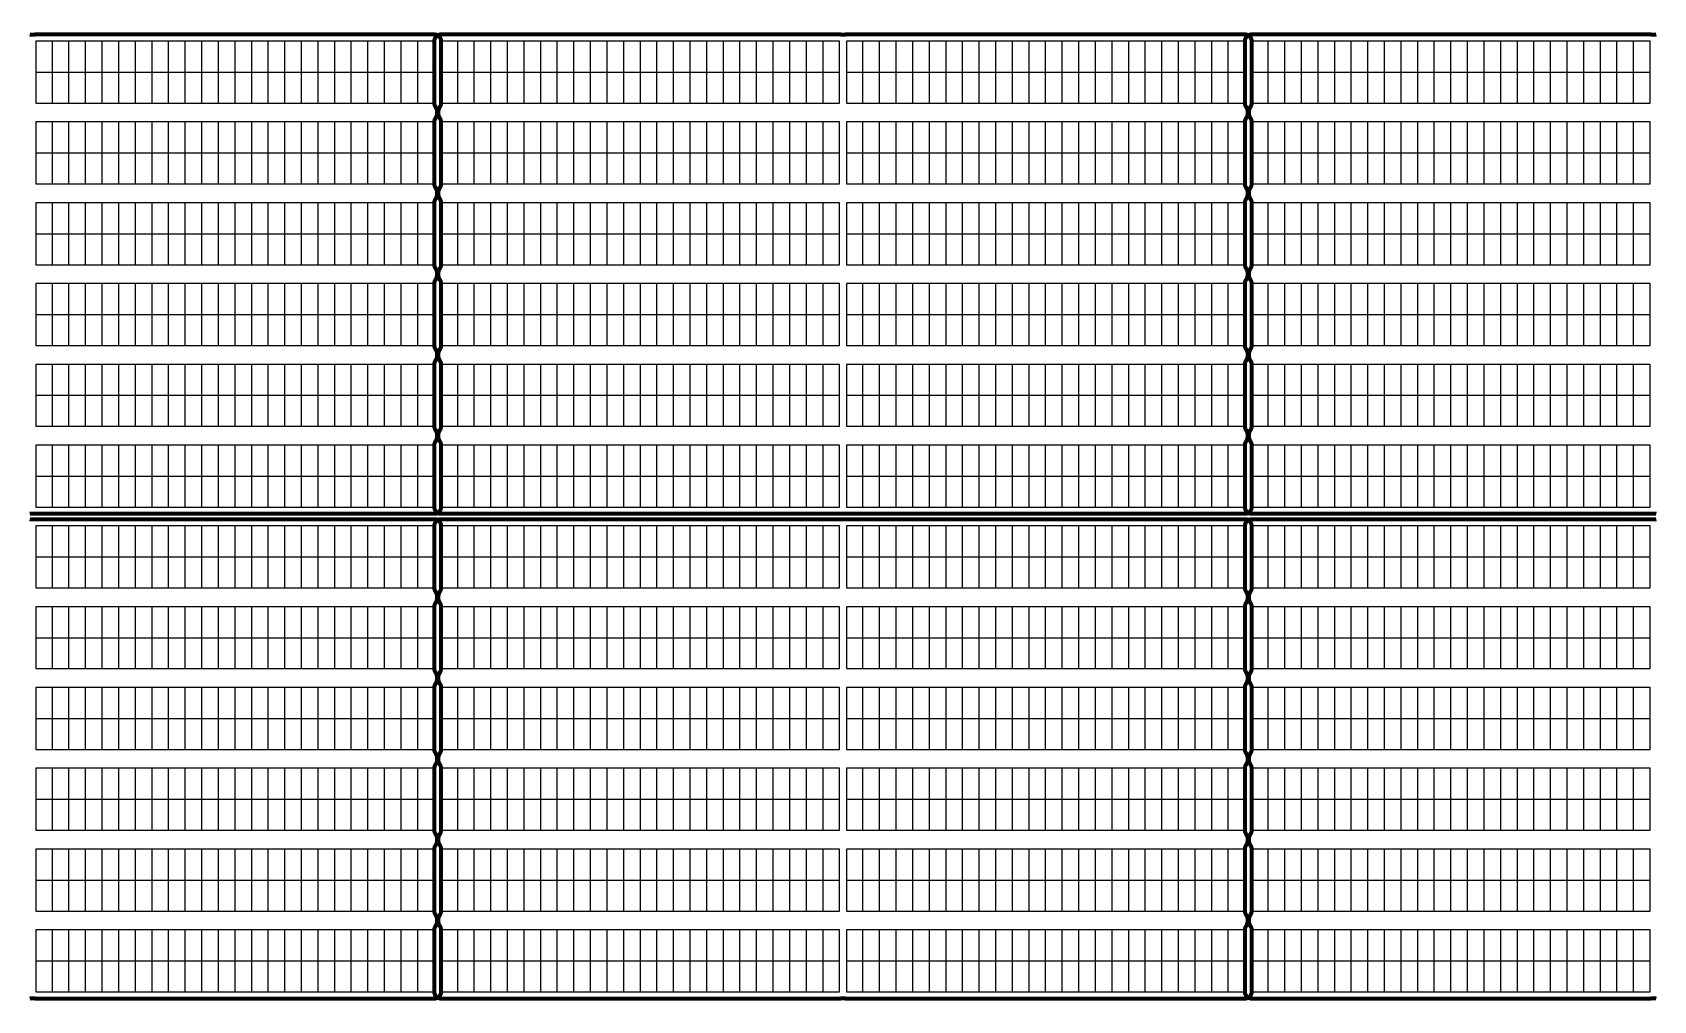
# Model space of a CAD drawing. Header units: metres. Extents: x 1000 to 1920, y 586 to 1306.
# Drawn here: x 1109.7 to 1230.1, y 1067.3 to 1139.2 of the extents above; entities that cross this region are included whole.
import ezdxf

# ---------------------------------------------------------------- set-up
doc = ezdxf.new("R2010")
doc.units = ezdxf.units.M
for name, color, linetype in [('GROUP_BOUNDARY', 1, 'Continuous'), ('MODULES', 5, 'Continuous'), ('PV_TABLES', 3, 'Continuous')]:
    doc.layers.add(name, color=color, linetype=linetype)

# ---------------------------------------------------------------- blocks, each defined once
blk = doc.blocks.new('PV_TABLE_2x24')
at = {"layer": 'MODULES'}
for p, q in [((1.23333, 0), (1.23333, 4.6)), ((2.46666, 0), (2.46666, 4.6)), ((3.69999, 0), (3.69999, 4.6)), ((4.93332, 0), (4.93332, 4.6)), ((6.16665, 0), (6.16665, 4.6)), ((7.39998, 0), (7.39998, 4.6)), ((8.63331, 0), (8.63331, 4.6)), ((9.86664, 0), (9.86664, 4.6)), ((11.09997, 0), (11.09997, 4.6)), ((12.3333, 0), (12.3333, 4.6)), ((13.56663, 0), (13.56663, 4.6)), ((14.79996, 0), (14.79996, 4.6)), ((16.03329, 0), (16.03329, 4.6)), ((17.26662, 0), (17.26662, 4.6)), ((18.49995, 0), (18.49995, 4.6)), ((19.73328, 0), (19.73328, 4.6)), ((20.96661, 0), (20.96661, 4.6)), ((22.19994, 0), (22.19994, 4.6)), ((23.43327, 0), (23.43327, 4.6)), ((24.6666, 0), (24.6666, 4.6)), ((25.89993, 0), (25.89993, 4.6)), ((27.13326, 0), (27.13326, 4.6)), ((28.36659, 0), (28.36659, 4.6)), ((0, 2.3), (29.59992, 2.3))]:
    blk.add_line(p, q, dxfattribs=at)
blk.add_lwpolyline([(0, 0), (29.59992, 0), (29.59992, 4.6), (0, 4.6)], close=True, dxfattribs=at)

msp = doc.modelspace()

# ---------------------------------------------------------------- linework, layer by layer
at = {"layer": 'GROUP_BOUNDARY', "color": 5, "lineweight": 211, "true_color": 0x006ef0, "const_width": 0.3}
for points in [[(1109.5, 1139.1), (1109.58, 1139.08), (1109.59, 1139.08), (1109.67, 1139.08), (1109.74, 1139.08), (1109.81, 1139.08), (1109.9, 1139.1), (1109.97, 1139.1), (1139.53, 1139.1), (1139.6, 1139.1), (1139.65, 1139.09), (1139.7, 1139.08), (1139.74, 1139.06), (1139.79, 1139.04), (1139.83, 1139.01), (1139.87, 1138.99), (1139.9, 1138.95), (1139.94, 1138.92), (1139.97, 1138.88), (1139.99, 1138.84), (1140.01, 1138.79), (1140.03, 1138.74), (1140.04, 1138.7), (1140.05, 1138.65), (1140.05, 1138.58), (1140.05, 1134.02), (1140.05, 1133.95), (1140.04, 1133.9), (1140.03, 1133.86), (1140.01, 1133.81), (1139.99, 1133.76), (1139.95, 1133.7), (1139.94, 1133.69), (1139.91, 1133.62), (1139.88, 1133.55), (1139.86, 1133.48), (1139.84, 1133.41), (1139.84, 1133.33), (1139.84, 1133.26), (1139.84, 1133.19), (1139.86, 1133.11), (1139.88, 1133.04), (1139.91, 1132.98), (1139.94, 1132.91), (1139.99, 1132.83), (1140.01, 1132.79), (1140.03, 1132.74), (1140.04, 1132.7), (1140.05, 1132.65), (1140.05, 1132.58), (1140.05, 1128.02), (1140.05, 1127.95), (1140.04, 1127.9), (1140.03, 1127.86), (1140.01, 1127.81), (1139.99, 1127.76), (1139.95, 1127.7), (1139.94, 1127.69), (1139.91, 1127.62), (1139.88, 1127.55), (1139.86, 1127.48), (1139.84, 1127.41), (1139.84, 1127.33), (1139.84, 1127.26), (1139.84, 1127.19), (1139.86, 1127.11), (1139.88, 1127.04), (1139.91, 1126.98), (1139.94, 1126.91), (1139.99, 1126.83), (1140.01, 1126.79), (1140.03, 1126.74), (1140.04, 1126.7), (1140.05, 1126.65), (1140.05, 1126.58), (1140.05, 1122.02), (1140.05, 1121.95), (1140.04, 1121.9), (1140.03, 1121.86), (1140.01, 1121.81), (1139.99, 1121.76), (1139.95, 1121.7), (1139.94, 1121.69), (1139.91, 1121.62), (1139.88, 1121.55), (1139.86, 1121.48), (1139.84, 1121.41), (1139.84, 1121.33), (1139.84, 1121.26), (1139.84, 1121.19), (1139.86, 1121.11), (1139.88, 1121.04), (1139.91, 1120.98), (1139.94, 1120.91), (1139.99, 1120.83), (1140.01, 1120.79), (1140.03, 1120.74), (1140.04, 1120.7), (1140.05, 1120.65), (1140.05, 1120.58), (1140.05, 1116.02), (1140.05, 1115.95), (1140.04, 1115.9), (1140.03, 1115.86), (1140.01, 1115.81), (1139.99, 1115.76), (1139.95, 1115.7), (1139.94, 1115.69), (1139.91, 1115.62), (1139.88, 1115.55), (1139.86, 1115.48), (1139.84, 1115.41), (1139.84, 1115.33), (1139.84, 1115.26), (1139.84, 1115.19), (1139.86, 1115.11), (1139.88, 1115.04), (1139.91, 1114.98), (1139.94, 1114.91), (1139.99, 1114.83), (1140.01, 1114.79), (1140.03, 1114.74), (1140.04, 1114.7), (1140.05, 1114.65), (1140.05, 1114.58), (1140.05, 1110.02), (1140.05, 1109.95), (1140.04, 1109.9), (1140.03, 1109.86), (1140.01, 1109.81), (1139.99, 1109.76), (1139.95, 1109.7), (1139.94, 1109.69), (1139.91, 1109.62), (1139.88, 1109.55), (1139.86, 1109.48), (1139.84, 1109.41), (1139.84, 1109.33), (1139.84, 1109.26), (1139.84, 1109.19), (1139.86, 1109.11), (1139.88, 1109.04), (1139.91, 1108.98), (1139.94, 1108.91), (1139.99, 1108.83), (1140.01, 1108.79), (1140.03, 1108.74), (1140.04, 1108.7), (1140.05, 1108.65), (1140.05, 1108.58), (1140.05, 1104.02), (1140.05, 1103.95), (1140.04, 1103.9), (1140.03, 1103.86), (1140.01, 1103.81), (1139.99, 1103.76), (1139.97, 1103.72), (1139.94, 1103.68), (1139.9, 1103.65), (1139.87, 1103.61), (1139.83, 1103.59), (1139.79, 1103.56), (1139.74, 1103.54), (1139.7, 1103.52), (1139.65, 1103.51), (1139.6, 1103.5), (1139.53, 1103.5), (1109.97, 1103.5), (1109.9, 1103.5), (1109.82, 1103.52), (1109.81, 1103.52), (1109.74, 1103.52), (1109.66, 1103.52), (1109.59, 1103.52), (1109.5, 1103.5)], [(1230.3, 1103.5), (1230.22, 1103.52), (1230.21, 1103.52), (1230.13, 1103.52), (1230.06, 1103.52), (1229.99, 1103.52), (1229.9, 1103.5), (1229.83, 1103.5), (1200.27, 1103.5), (1200.2, 1103.5), (1200.15, 1103.51), (1200.11, 1103.52), (1200.06, 1103.54), (1200.01, 1103.56), (1199.97, 1103.59), (1199.93, 1103.61), (1199.9, 1103.65), (1199.86, 1103.68), (1199.84, 1103.72), (1199.81, 1103.76), (1199.79, 1103.81), (1199.77, 1103.86), (1199.76, 1103.9), (1199.75, 1103.95), (1199.75, 1104.02), (1199.75, 1108.58), (1199.75, 1108.65), (1199.76, 1108.7), (1199.77, 1108.74), (1199.79, 1108.79), (1199.81, 1108.84), (1199.85, 1108.9), (1199.86, 1108.91), (1199.86, 1108.91), (1199.89, 1108.98), (1199.92, 1109.05), (1199.94, 1109.12), (1199.96, 1109.19), (1199.96, 1109.26), (1199.96, 1109.34), (1199.96, 1109.41), (1199.94, 1109.48), (1199.92, 1109.55), (1199.89, 1109.62), (1199.86, 1109.69), (1199.85, 1109.7), (1199.81, 1109.76), (1199.79, 1109.81), (1199.77, 1109.86), (1199.76, 1109.9), (1199.75, 1109.95), (1199.75, 1110.02), (1199.75, 1114.58), (1199.75, 1114.65), (1199.76, 1114.7), (1199.77, 1114.74), (1199.79, 1114.79), (1199.81, 1114.84), (1199.85, 1114.9), (1199.86, 1114.91), (1199.89, 1114.98), (1199.92, 1115.05), (1199.94, 1115.12), (1199.96, 1115.19), (1199.96, 1115.27), (1199.96, 1115.34), (1199.96, 1115.41), (1199.94, 1115.49), (1199.92, 1115.56), (1199.89, 1115.62), (1199.86, 1115.69), (1199.81, 1115.77), (1199.79, 1115.81), (1199.77, 1115.86), (1199.76, 1115.9), (1199.75, 1115.95), (1199.75, 1116.02), (1199.75, 1120.58), (1199.75, 1120.65), (1199.76, 1120.7), (1199.77, 1120.74), (1199.79, 1120.79), (1199.81, 1120.84), (1199.85, 1120.9), (1199.86, 1120.91), (1199.89, 1120.98), (1199.92, 1121.05), (1199.94, 1121.12), (1199.96, 1121.19), (1199.96, 1121.27), (1199.96, 1121.34), (1199.96, 1121.41), (1199.94, 1121.49), (1199.92, 1121.56), (1199.89, 1121.62), (1199.86, 1121.69), (1199.81, 1121.77), (1199.79, 1121.81), (1199.77, 1121.86), (1199.76, 1121.9), (1199.75, 1121.95), (1199.75, 1122.02), (1199.75, 1126.58), (1199.75, 1126.65), (1199.76, 1126.7), (1199.77, 1126.74), (1199.79, 1126.79), (1199.81, 1126.84), (1199.85, 1126.9), (1199.86, 1126.91), (1199.89, 1126.98), (1199.92, 1127.05), (1199.94, 1127.12), (1199.96, 1127.19), (1199.96, 1127.27), (1199.96, 1127.34), (1199.96, 1127.41), (1199.94, 1127.49), (1199.92, 1127.56), (1199.89, 1127.62), (1199.86, 1127.69), (1199.81, 1127.77), (1199.79, 1127.81), (1199.77, 1127.86), (1199.76, 1127.9), (1199.75, 1127.95), (1199.75, 1128.02), (1199.75, 1132.58), (1199.75, 1132.65), (1199.76, 1132.7), (1199.77, 1132.74), (1199.79, 1132.79), (1199.81, 1132.84), (1199.85, 1132.9), (1199.86, 1132.91), (1199.89, 1132.98), (1199.92, 1133.05), (1199.94, 1133.12), (1199.96, 1133.19), (1199.96, 1133.27), (1199.96, 1133.34), (1199.96, 1133.41), (1199.94, 1133.49), (1199.92, 1133.56), (1199.89, 1133.62), (1199.86, 1133.69), (1199.81, 1133.77), (1199.79, 1133.81), (1199.77, 1133.86), (1199.76, 1133.9), (1199.75, 1133.95), (1199.75, 1134.02), (1199.75, 1138.58), (1199.75, 1138.65), (1199.76, 1138.7), (1199.77, 1138.74), (1199.79, 1138.79), (1199.81, 1138.84), (1199.84, 1138.88), (1199.86, 1138.92), (1199.9, 1138.95), (1199.93, 1138.99), (1199.97, 1139.01), (1200.01, 1139.04), (1200.06, 1139.06), (1200.11, 1139.08), (1200.15, 1139.09), (1200.2, 1139.1), (1200.27, 1139.1), (1229.83, 1139.1), (1229.9, 1139.1), (1229.98, 1139.08), (1229.99, 1139.08), (1230.06, 1139.08), (1230.14, 1139.08), (1230.21, 1139.08), (1230.3, 1139.1)], [(1109.5, 1103.1), (1109.58, 1103.08), (1109.59, 1103.08), (1109.67, 1103.08), (1109.74, 1103.08), (1109.81, 1103.08), (1109.9, 1103.1), (1109.97, 1103.1), (1139.53, 1103.1), (1139.6, 1103.1), (1139.65, 1103.09), (1139.7, 1103.08), (1139.74, 1103.06), (1139.79, 1103.04), (1139.83, 1103.01), (1139.87, 1102.99), (1139.9, 1102.95), (1139.94, 1102.92), (1139.97, 1102.88), (1139.99, 1102.84), (1140.01, 1102.79), (1140.03, 1102.74), (1140.04, 1102.7), (1140.05, 1102.65), (1140.05, 1102.58), (1140.05, 1098.02), (1140.05, 1097.95), (1140.04, 1097.9), (1140.03, 1097.86), (1140.01, 1097.81), (1139.99, 1097.76), (1139.95, 1097.7), (1139.94, 1097.69), (1139.91, 1097.62), (1139.88, 1097.55), (1139.86, 1097.48), (1139.84, 1097.41), (1139.84, 1097.33), (1139.84, 1097.26), (1139.84, 1097.19), (1139.86, 1097.11), (1139.88, 1097.04), (1139.91, 1096.98), (1139.94, 1096.91), (1139.99, 1096.83), (1140.01, 1096.79), (1140.03, 1096.74), (1140.04, 1096.7), (1140.05, 1096.65), (1140.05, 1096.58), (1140.05, 1092.02), (1140.05, 1091.95), (1140.04, 1091.9), (1140.03, 1091.86), (1140.01, 1091.81), (1139.99, 1091.76), (1139.95, 1091.7), (1139.94, 1091.69), (1139.91, 1091.62), (1139.88, 1091.55), (1139.86, 1091.48), (1139.84, 1091.41), (1139.84, 1091.33), (1139.84, 1091.26), (1139.84, 1091.19), (1139.86, 1091.11), (1139.88, 1091.04), (1139.91, 1090.98), (1139.94, 1090.91), (1139.99, 1090.83), (1140.01, 1090.79), (1140.03, 1090.74), (1140.04, 1090.7), (1140.05, 1090.65), (1140.05, 1090.58), (1140.05, 1086.02), (1140.05, 1085.95), (1140.04, 1085.9), (1140.03, 1085.86), (1140.01, 1085.81), (1139.99, 1085.76), (1139.95, 1085.7), (1139.94, 1085.69), (1139.91, 1085.62), (1139.88, 1085.55), (1139.86, 1085.48), (1139.84, 1085.41), (1139.84, 1085.33), (1139.84, 1085.26), (1139.84, 1085.19), (1139.86, 1085.11), (1139.88, 1085.04), (1139.91, 1084.98), (1139.94, 1084.91), (1139.99, 1084.83), (1140.01, 1084.79), (1140.03, 1084.74), (1140.04, 1084.7), (1140.05, 1084.65), (1140.05, 1084.58), (1140.05, 1080.02), (1140.05, 1079.95), (1140.04, 1079.9), (1140.03, 1079.86), (1140.01, 1079.81), (1139.99, 1079.76), (1139.95, 1079.7), (1139.94, 1079.69), (1139.91, 1079.62), (1139.88, 1079.55), (1139.86, 1079.48), (1139.84, 1079.41), (1139.84, 1079.33), (1139.84, 1079.26), (1139.84, 1079.19), (1139.86, 1079.11), (1139.88, 1079.04), (1139.91, 1078.98), (1139.94, 1078.91), (1139.99, 1078.83), (1140.01, 1078.79), (1140.03, 1078.74), (1140.04, 1078.7), (1140.05, 1078.65), (1140.05, 1078.58), (1140.05, 1074.02), (1140.05, 1073.95), (1140.04, 1073.9), (1140.03, 1073.86), (1140.01, 1073.81), (1139.99, 1073.76), (1139.95, 1073.7), (1139.94, 1073.69), (1139.91, 1073.62), (1139.88, 1073.55), (1139.86, 1073.48), (1139.84, 1073.41), (1139.84, 1073.33), (1139.84, 1073.26), (1139.84, 1073.19), (1139.86, 1073.11), (1139.88, 1073.04), (1139.91, 1072.98), (1139.94, 1072.91), (1139.99, 1072.83), (1140.01, 1072.79), (1140.03, 1072.74), (1140.04, 1072.7), (1140.05, 1072.65), (1140.05, 1072.58), (1140.05, 1068.02), (1140.05, 1067.95), (1140.04, 1067.9), (1140.03, 1067.86), (1140.01, 1067.81), (1139.99, 1067.76), (1139.97, 1067.72), (1139.94, 1067.68), (1139.9, 1067.65), (1139.87, 1067.61), (1139.83, 1067.59), (1139.79, 1067.56), (1139.74, 1067.54), (1139.7, 1067.52), (1139.65, 1067.51), (1139.6, 1067.5), (1139.53, 1067.5), (1109.97, 1067.5), (1109.9, 1067.5), (1109.82, 1067.52), (1109.81, 1067.52), (1109.74, 1067.52), (1109.66, 1067.52), (1109.59, 1067.52), (1109.5, 1067.5)], [(1230.3, 1067.5), (1230.22, 1067.52), (1230.21, 1067.52), (1230.13, 1067.52), (1230.06, 1067.52), (1229.99, 1067.52), (1229.9, 1067.5), (1229.83, 1067.5), (1200.27, 1067.5), (1200.2, 1067.5), (1200.15, 1067.51), (1200.11, 1067.52), (1200.06, 1067.54), (1200.01, 1067.56), (1199.97, 1067.59), (1199.93, 1067.61), (1199.9, 1067.65), (1199.86, 1067.68), (1199.84, 1067.72), (1199.81, 1067.76), (1199.79, 1067.81), (1199.77, 1067.86), (1199.76, 1067.9), (1199.75, 1067.95), (1199.75, 1068.02), (1199.75, 1072.58), (1199.75, 1072.65), (1199.76, 1072.7), (1199.77, 1072.74), (1199.79, 1072.79), (1199.81, 1072.84), (1199.85, 1072.9), (1199.86, 1072.91), (1199.86, 1072.91), (1199.89, 1072.98), (1199.92, 1073.05), (1199.94, 1073.12), (1199.96, 1073.19), (1199.96, 1073.26), (1199.96, 1073.34), (1199.96, 1073.41), (1199.94, 1073.48), (1199.92, 1073.55), (1199.89, 1073.62), (1199.86, 1073.69), (1199.85, 1073.7), (1199.81, 1073.76), (1199.79, 1073.81), (1199.77, 1073.86), (1199.76, 1073.9), (1199.75, 1073.95), (1199.75, 1074.02), (1199.75, 1078.58), (1199.75, 1078.65), (1199.76, 1078.7), (1199.77, 1078.74), (1199.79, 1078.79), (1199.81, 1078.84), (1199.85, 1078.9), (1199.86, 1078.91), (1199.89, 1078.98), (1199.92, 1079.05), (1199.94, 1079.12), (1199.96, 1079.19), (1199.96, 1079.27), (1199.96, 1079.34), (1199.96, 1079.41), (1199.94, 1079.49), (1199.92, 1079.56), (1199.89, 1079.62), (1199.86, 1079.69), (1199.81, 1079.77), (1199.79, 1079.81), (1199.77, 1079.86), (1199.76, 1079.9), (1199.75, 1079.95), (1199.75, 1080.02), (1199.75, 1084.58), (1199.75, 1084.65), (1199.76, 1084.7), (1199.77, 1084.74), (1199.79, 1084.79), (1199.81, 1084.84), (1199.85, 1084.9), (1199.86, 1084.91), (1199.89, 1084.98), (1199.92, 1085.05), (1199.94, 1085.12), (1199.96, 1085.19), (1199.96, 1085.27), (1199.96, 1085.34), (1199.96, 1085.41), (1199.94, 1085.49), (1199.92, 1085.56), (1199.89, 1085.62), (1199.86, 1085.69), (1199.81, 1085.77), (1199.79, 1085.81), (1199.77, 1085.86), (1199.76, 1085.9), (1199.75, 1085.95), (1199.75, 1086.02), (1199.75, 1090.58), (1199.75, 1090.65), (1199.76, 1090.7), (1199.77, 1090.74), (1199.79, 1090.79), (1199.81, 1090.84), (1199.85, 1090.9), (1199.86, 1090.91), (1199.89, 1090.98), (1199.92, 1091.05), (1199.94, 1091.12), (1199.96, 1091.19), (1199.96, 1091.27), (1199.96, 1091.34), (1199.96, 1091.41), (1199.94, 1091.49), (1199.92, 1091.56), (1199.89, 1091.62), (1199.86, 1091.69), (1199.81, 1091.77), (1199.79, 1091.81), (1199.77, 1091.86), (1199.76, 1091.9), (1199.75, 1091.95), (1199.75, 1092.02), (1199.75, 1096.58), (1199.75, 1096.65), (1199.76, 1096.7), (1199.77, 1096.74), (1199.79, 1096.79), (1199.81, 1096.84), (1199.85, 1096.9), (1199.86, 1096.91), (1199.89, 1096.98), (1199.92, 1097.05), (1199.94, 1097.12), (1199.96, 1097.19), (1199.96, 1097.27), (1199.96, 1097.34), (1199.96, 1097.41), (1199.94, 1097.49), (1199.92, 1097.56), (1199.89, 1097.62), (1199.86, 1097.69), (1199.81, 1097.77), (1199.79, 1097.81), (1199.77, 1097.86), (1199.76, 1097.9), (1199.75, 1097.95), (1199.75, 1098.02), (1199.75, 1102.58), (1199.75, 1102.65), (1199.76, 1102.7), (1199.77, 1102.74), (1199.79, 1102.79), (1199.81, 1102.84), (1199.84, 1102.88), (1199.86, 1102.92), (1199.9, 1102.95), (1199.93, 1102.99), (1199.97, 1103.01), (1200.01, 1103.04), (1200.06, 1103.06), (1200.11, 1103.08), (1200.15, 1103.09), (1200.2, 1103.1), (1200.27, 1103.1), (1229.83, 1103.1), (1229.9, 1103.1), (1229.98, 1103.08), (1229.99, 1103.08), (1230.06, 1103.08), (1230.14, 1103.08), (1230.21, 1103.08), (1230.3, 1103.1)]]:
    msp.add_lwpolyline(points, dxfattribs=at)
at = {"layer": 'GROUP_BOUNDARY', "color": 1, "lineweight": 211, "true_color": 0xdc143c, "const_width": 0.3}
for points in [[(1139.66, 1108.91), (1139.69, 1108.98), (1139.72, 1109.05), (1139.74, 1109.12), (1139.76, 1109.19), (1139.76, 1109.26), (1139.76, 1109.34), (1139.76, 1109.41), (1139.74, 1109.48), (1139.72, 1109.55), (1139.69, 1109.62), (1139.66, 1109.69), (1139.65, 1109.7), (1139.61, 1109.76), (1139.59, 1109.81), (1139.57, 1109.86), (1139.56, 1109.9), (1139.55, 1109.95), (1139.55, 1110.02), (1139.55, 1114.58), (1139.55, 1114.65), (1139.56, 1114.7), (1139.57, 1114.74), (1139.59, 1114.79), (1139.61, 1114.84), (1139.65, 1114.9), (1139.66, 1114.91), (1139.69, 1114.98), (1139.72, 1115.05), (1139.74, 1115.12), (1139.76, 1115.19), (1139.76, 1115.27), (1139.76, 1115.34), (1139.76, 1115.41), (1139.74, 1115.49), (1139.72, 1115.56), (1139.69, 1115.62), (1139.66, 1115.69), (1139.61, 1115.77), (1139.59, 1115.81), (1139.57, 1115.86), (1139.56, 1115.9), (1139.55, 1115.95), (1139.55, 1116.02), (1139.55, 1120.58), (1139.55, 1120.65), (1139.56, 1120.7), (1139.57, 1120.74), (1139.59, 1120.79), (1139.61, 1120.84), (1139.65, 1120.9), (1139.66, 1120.91), (1139.69, 1120.98), (1139.72, 1121.05), (1139.74, 1121.12), (1139.76, 1121.19), (1139.76, 1121.27), (1139.76, 1121.34), (1139.76, 1121.41), (1139.74, 1121.49), (1139.72, 1121.56), (1139.69, 1121.62), (1139.66, 1121.69), (1139.61, 1121.77), (1139.59, 1121.81), (1139.57, 1121.86), (1139.56, 1121.9), (1139.55, 1121.95), (1139.55, 1122.02), (1139.55, 1126.58), (1139.55, 1126.65), (1139.56, 1126.7), (1139.57, 1126.74), (1139.59, 1126.79), (1139.61, 1126.84), (1139.65, 1126.9), (1139.66, 1126.91), (1139.69, 1126.98), (1139.72, 1127.05), (1139.74, 1127.12), (1139.76, 1127.19), (1139.76, 1127.27), (1139.76, 1127.34), (1139.76, 1127.41), (1139.74, 1127.49), (1139.72, 1127.56), (1139.69, 1127.62), (1139.66, 1127.69), (1139.61, 1127.77), (1139.59, 1127.81), (1139.57, 1127.86), (1139.56, 1127.9), (1139.55, 1127.95), (1139.55, 1128.02), (1139.55, 1132.58), (1139.55, 1132.65), (1139.56, 1132.7), (1139.57, 1132.74), (1139.59, 1132.79), (1139.61, 1132.84), (1139.65, 1132.9), (1139.66, 1132.91), (1139.69, 1132.98), (1139.72, 1133.05), (1139.74, 1133.12), (1139.76, 1133.19), (1139.76, 1133.27), (1139.76, 1133.34), (1139.76, 1133.41), (1139.74, 1133.49), (1139.72, 1133.56), (1139.69, 1133.62), (1139.66, 1133.69), (1139.61, 1133.77), (1139.59, 1133.81), (1139.57, 1133.86), (1139.56, 1133.9), (1139.55, 1133.95), (1139.55, 1134.02), (1139.55, 1138.58), (1139.55, 1138.65), (1139.56, 1138.7), (1139.57, 1138.74), (1139.59, 1138.79), (1139.61, 1138.84), (1139.64, 1138.88), (1139.66, 1138.92), (1139.7, 1138.95), (1139.73, 1138.99), (1139.77, 1139.01), (1139.81, 1139.04), (1139.86, 1139.06), (1139.91, 1139.08), (1139.95, 1139.09), (1140, 1139.1), (1140.07, 1139.1), (1169.63, 1139.1), (1169.7, 1139.1), (1169.78, 1139.08), (1169.79, 1139.08), (1169.87, 1139.08), (1169.94, 1139.08), (1170.01, 1139.08), (1170.1, 1139.1), (1170.17, 1139.1), (1199.73, 1139.1), (1199.8, 1139.1), (1199.85, 1139.09), (1199.89, 1139.08), (1199.94, 1139.06), (1199.99, 1139.04), (1200.03, 1139.01), (1200.07, 1138.99), (1200.1, 1138.95), (1200.14, 1138.92), (1200.16, 1138.88), (1200.19, 1138.84), (1200.21, 1138.79), (1200.23, 1138.74), (1200.24, 1138.7), (1200.25, 1138.65), (1200.25, 1138.58), (1200.25, 1134.02), (1200.25, 1133.95), (1200.24, 1133.9), (1200.23, 1133.86), (1200.21, 1133.81), (1200.19, 1133.76), (1200.15, 1133.7), (1200.14, 1133.69), (1200.11, 1133.62), (1200.08, 1133.55), (1200.06, 1133.48), (1200.04, 1133.41), (1200.04, 1133.33), (1200.04, 1133.26), (1200.04, 1133.19), (1200.06, 1133.11), (1200.08, 1133.04), (1200.11, 1132.98), (1200.14, 1132.91), (1200.19, 1132.83), (1200.21, 1132.79), (1200.23, 1132.74), (1200.24, 1132.7), (1200.25, 1132.65), (1200.25, 1132.58), (1200.25, 1128.02), (1200.25, 1127.95), (1200.24, 1127.9), (1200.23, 1127.86), (1200.21, 1127.81), (1200.19, 1127.76), (1200.15, 1127.7), (1200.14, 1127.69), (1200.11, 1127.62), (1200.08, 1127.55), (1200.06, 1127.48), (1200.04, 1127.41), (1200.04, 1127.33), (1200.04, 1127.26), (1200.04, 1127.19), (1200.06, 1127.11), (1200.08, 1127.04), (1200.11, 1126.98), (1200.14, 1126.91), (1200.19, 1126.83), (1200.21, 1126.79), (1200.23, 1126.74), (1200.24, 1126.7), (1200.25, 1126.65), (1200.25, 1126.58), (1200.25, 1122.02), (1200.25, 1121.95), (1200.24, 1121.9), (1200.23, 1121.86), (1200.21, 1121.81), (1200.19, 1121.76), (1200.15, 1121.7), (1200.14, 1121.69), (1200.11, 1121.62), (1200.08, 1121.55), (1200.06, 1121.48), (1200.04, 1121.41), (1200.04, 1121.33), (1200.04, 1121.26), (1200.04, 1121.19), (1200.06, 1121.11), (1200.08, 1121.04), (1200.11, 1120.98), (1200.14, 1120.91), (1200.19, 1120.83), (1200.21, 1120.79), (1200.23, 1120.74), (1200.24, 1120.7), (1200.25, 1120.65), (1200.25, 1120.58), (1200.25, 1116.02), (1200.25, 1115.95), (1200.24, 1115.9), (1200.23, 1115.86), (1200.21, 1115.81), (1200.19, 1115.76), (1200.15, 1115.7), (1200.14, 1115.69), (1200.11, 1115.62), (1200.08, 1115.55), (1200.06, 1115.48), (1200.04, 1115.41), (1200.04, 1115.33), (1200.04, 1115.26), (1200.04, 1115.19), (1200.06, 1115.11), (1200.08, 1115.04), (1200.11, 1114.98), (1200.14, 1114.91), (1200.19, 1114.83), (1200.21, 1114.79), (1200.23, 1114.74), (1200.24, 1114.7), (1200.25, 1114.65), (1200.25, 1114.58), (1200.25, 1110.02), (1200.25, 1109.95), (1200.24, 1109.9), (1200.23, 1109.86), (1200.21, 1109.81), (1200.19, 1109.76), (1200.15, 1109.7), (1200.14, 1109.69), (1200.11, 1109.62), (1200.08, 1109.55), (1200.06, 1109.48), (1200.04, 1109.41), (1200.04, 1109.33), (1200.04, 1109.26), (1200.04, 1109.19), (1200.06, 1109.11), (1200.08, 1109.04), (1200.11, 1108.98), (1200.14, 1108.91), (1200.19, 1108.83), (1200.21, 1108.79), (1200.23, 1108.74), (1200.24, 1108.7), (1200.25, 1108.65), (1200.25, 1108.58), (1200.25, 1104.02), (1200.25, 1103.95), (1200.24, 1103.9), (1200.23, 1103.86), (1200.21, 1103.81), (1200.19, 1103.76), (1200.16, 1103.72), (1200.14, 1103.68), (1200.1, 1103.65), (1200.07, 1103.61), (1200.03, 1103.59), (1199.99, 1103.56), (1199.94, 1103.54), (1199.89, 1103.52), (1199.85, 1103.51), (1199.8, 1103.5), (1199.73, 1103.5), (1170.17, 1103.5), (1170.1, 1103.5), (1170.02, 1103.52), (1170.01, 1103.52), (1169.94, 1103.52), (1169.86, 1103.52), (1169.79, 1103.52), (1169.7, 1103.5), (1169.63, 1103.5), (1140.07, 1103.5), (1140, 1103.5), (1139.95, 1103.51), (1139.91, 1103.52), (1139.86, 1103.54), (1139.81, 1103.56), (1139.77, 1103.59), (1139.73, 1103.61), (1139.7, 1103.65), (1139.66, 1103.68), (1139.64, 1103.72), (1139.61, 1103.76), (1139.59, 1103.81), (1139.57, 1103.86), (1139.56, 1103.9), (1139.55, 1103.95), (1139.55, 1104.02), (1139.55, 1108.58), (1139.55, 1108.65), (1139.56, 1108.7), (1139.57, 1108.74), (1139.59, 1108.79), (1139.61, 1108.84), (1139.65, 1108.9), (1139.66, 1108.91)], [(1139.66, 1072.91), (1139.69, 1072.98), (1139.72, 1073.05), (1139.74, 1073.12), (1139.76, 1073.19), (1139.76, 1073.26), (1139.76, 1073.34), (1139.76, 1073.41), (1139.74, 1073.48), (1139.72, 1073.55), (1139.69, 1073.62), (1139.66, 1073.69), (1139.65, 1073.7), (1139.61, 1073.76), (1139.59, 1073.81), (1139.57, 1073.86), (1139.56, 1073.9), (1139.55, 1073.95), (1139.55, 1074.02), (1139.55, 1078.58), (1139.55, 1078.65), (1139.56, 1078.7), (1139.57, 1078.74), (1139.59, 1078.79), (1139.61, 1078.84), (1139.65, 1078.9), (1139.66, 1078.91), (1139.69, 1078.98), (1139.72, 1079.05), (1139.74, 1079.12), (1139.76, 1079.19), (1139.76, 1079.27), (1139.76, 1079.34), (1139.76, 1079.41), (1139.74, 1079.49), (1139.72, 1079.56), (1139.69, 1079.62), (1139.66, 1079.69), (1139.61, 1079.77), (1139.59, 1079.81), (1139.57, 1079.86), (1139.56, 1079.9), (1139.55, 1079.95), (1139.55, 1080.02), (1139.55, 1084.58), (1139.55, 1084.65), (1139.56, 1084.7), (1139.57, 1084.74), (1139.59, 1084.79), (1139.61, 1084.84), (1139.65, 1084.9), (1139.66, 1084.91), (1139.69, 1084.98), (1139.72, 1085.05), (1139.74, 1085.12), (1139.76, 1085.19), (1139.76, 1085.27), (1139.76, 1085.34), (1139.76, 1085.41), (1139.74, 1085.49), (1139.72, 1085.56), (1139.69, 1085.62), (1139.66, 1085.69), (1139.61, 1085.77), (1139.59, 1085.81), (1139.57, 1085.86), (1139.56, 1085.9), (1139.55, 1085.95), (1139.55, 1086.02), (1139.55, 1090.58), (1139.55, 1090.65), (1139.56, 1090.7), (1139.57, 1090.74), (1139.59, 1090.79), (1139.61, 1090.84), (1139.65, 1090.9), (1139.66, 1090.91), (1139.69, 1090.98), (1139.72, 1091.05), (1139.74, 1091.12), (1139.76, 1091.19), (1139.76, 1091.27), (1139.76, 1091.34), (1139.76, 1091.41), (1139.74, 1091.49), (1139.72, 1091.56), (1139.69, 1091.62), (1139.66, 1091.69), (1139.61, 1091.77), (1139.59, 1091.81), (1139.57, 1091.86), (1139.56, 1091.9), (1139.55, 1091.95), (1139.55, 1092.02), (1139.55, 1096.58), (1139.55, 1096.65), (1139.56, 1096.7), (1139.57, 1096.74), (1139.59, 1096.79), (1139.61, 1096.84), (1139.65, 1096.9), (1139.66, 1096.91), (1139.69, 1096.98), (1139.72, 1097.05), (1139.74, 1097.12), (1139.76, 1097.19), (1139.76, 1097.27), (1139.76, 1097.34), (1139.76, 1097.41), (1139.74, 1097.49), (1139.72, 1097.56), (1139.69, 1097.62), (1139.66, 1097.69), (1139.61, 1097.77), (1139.59, 1097.81), (1139.57, 1097.86), (1139.56, 1097.9), (1139.55, 1097.95), (1139.55, 1098.02), (1139.55, 1102.58), (1139.55, 1102.65), (1139.56, 1102.7), (1139.57, 1102.74), (1139.59, 1102.79), (1139.61, 1102.84), (1139.64, 1102.88), (1139.66, 1102.92), (1139.7, 1102.95), (1139.73, 1102.99), (1139.77, 1103.01), (1139.81, 1103.04), (1139.86, 1103.06), (1139.91, 1103.08), (1139.95, 1103.09), (1140, 1103.1), (1140.07, 1103.1), (1169.63, 1103.1), (1169.7, 1103.1), (1169.78, 1103.08), (1169.79, 1103.08), (1169.87, 1103.08), (1169.94, 1103.08), (1170.01, 1103.08), (1170.1, 1103.1), (1170.17, 1103.1), (1199.73, 1103.1), (1199.8, 1103.1), (1199.85, 1103.09), (1199.89, 1103.08), (1199.94, 1103.06), (1199.99, 1103.04), (1200.03, 1103.01), (1200.07, 1102.99), (1200.1, 1102.95), (1200.14, 1102.92), (1200.16, 1102.88), (1200.19, 1102.84), (1200.21, 1102.79), (1200.23, 1102.74), (1200.24, 1102.7), (1200.25, 1102.65), (1200.25, 1102.58), (1200.25, 1098.02), (1200.25, 1097.95), (1200.24, 1097.9), (1200.23, 1097.86), (1200.21, 1097.81), (1200.19, 1097.76), (1200.15, 1097.7), (1200.14, 1097.69), (1200.11, 1097.62), (1200.08, 1097.55), (1200.06, 1097.48), (1200.04, 1097.41), (1200.04, 1097.33), (1200.04, 1097.26), (1200.04, 1097.19), (1200.06, 1097.11), (1200.08, 1097.04), (1200.11, 1096.98), (1200.14, 1096.91), (1200.19, 1096.83), (1200.21, 1096.79), (1200.23, 1096.74), (1200.24, 1096.7), (1200.25, 1096.65), (1200.25, 1096.58), (1200.25, 1092.02), (1200.25, 1091.95), (1200.24, 1091.9), (1200.23, 1091.86), (1200.21, 1091.81), (1200.19, 1091.76), (1200.15, 1091.7), (1200.14, 1091.69), (1200.11, 1091.62), (1200.08, 1091.55), (1200.06, 1091.48), (1200.04, 1091.41), (1200.04, 1091.33), (1200.04, 1091.26), (1200.04, 1091.19), (1200.06, 1091.11), (1200.08, 1091.04), (1200.11, 1090.98), (1200.14, 1090.91), (1200.19, 1090.83), (1200.21, 1090.79), (1200.23, 1090.74), (1200.24, 1090.7), (1200.25, 1090.65), (1200.25, 1090.58), (1200.25, 1086.02), (1200.25, 1085.95), (1200.24, 1085.9), (1200.23, 1085.86), (1200.21, 1085.81), (1200.19, 1085.76), (1200.15, 1085.7), (1200.14, 1085.69), (1200.11, 1085.62), (1200.08, 1085.55), (1200.06, 1085.48), (1200.04, 1085.41), (1200.04, 1085.33), (1200.04, 1085.26), (1200.04, 1085.19), (1200.06, 1085.11), (1200.08, 1085.04), (1200.11, 1084.98), (1200.14, 1084.91), (1200.19, 1084.83), (1200.21, 1084.79), (1200.23, 1084.74), (1200.24, 1084.7), (1200.25, 1084.65), (1200.25, 1084.58), (1200.25, 1080.02), (1200.25, 1079.95), (1200.24, 1079.9), (1200.23, 1079.86), (1200.21, 1079.81), (1200.19, 1079.76), (1200.15, 1079.7), (1200.14, 1079.69), (1200.11, 1079.62), (1200.08, 1079.55), (1200.06, 1079.48), (1200.04, 1079.41), (1200.04, 1079.33), (1200.04, 1079.26), (1200.04, 1079.19), (1200.06, 1079.11), (1200.08, 1079.04), (1200.11, 1078.98), (1200.14, 1078.91), (1200.19, 1078.83), (1200.21, 1078.79), (1200.23, 1078.74), (1200.24, 1078.7), (1200.25, 1078.65), (1200.25, 1078.58), (1200.25, 1074.02), (1200.25, 1073.95), (1200.24, 1073.9), (1200.23, 1073.86), (1200.21, 1073.81), (1200.19, 1073.76), (1200.15, 1073.7), (1200.14, 1073.69), (1200.11, 1073.62), (1200.08, 1073.55), (1200.06, 1073.48), (1200.04, 1073.41), (1200.04, 1073.33), (1200.04, 1073.26), (1200.04, 1073.19), (1200.06, 1073.11), (1200.08, 1073.04), (1200.11, 1072.98), (1200.14, 1072.91), (1200.19, 1072.83), (1200.21, 1072.79), (1200.23, 1072.74), (1200.24, 1072.7), (1200.25, 1072.65), (1200.25, 1072.58), (1200.25, 1068.02), (1200.25, 1067.95), (1200.24, 1067.9), (1200.23, 1067.86), (1200.21, 1067.81), (1200.19, 1067.76), (1200.16, 1067.72), (1200.14, 1067.68), (1200.1, 1067.65), (1200.07, 1067.61), (1200.03, 1067.59), (1199.99, 1067.56), (1199.94, 1067.54), (1199.89, 1067.52), (1199.85, 1067.51), (1199.8, 1067.5), (1199.73, 1067.5), (1170.17, 1067.5), (1170.1, 1067.5), (1170.02, 1067.52), (1170.01, 1067.52), (1169.94, 1067.52), (1169.86, 1067.52), (1169.79, 1067.52), (1169.7, 1067.5), (1169.63, 1067.5), (1140.07, 1067.5), (1140, 1067.5), (1139.95, 1067.51), (1139.91, 1067.52), (1139.86, 1067.54), (1139.81, 1067.56), (1139.77, 1067.59), (1139.73, 1067.61), (1139.7, 1067.65), (1139.66, 1067.68), (1139.64, 1067.72), (1139.61, 1067.76), (1139.59, 1067.81), (1139.57, 1067.86), (1139.56, 1067.9), (1139.55, 1067.95), (1139.55, 1068.02), (1139.55, 1072.58), (1139.55, 1072.65), (1139.56, 1072.7), (1139.57, 1072.74), (1139.59, 1072.79), (1139.61, 1072.84), (1139.65, 1072.9), (1139.66, 1072.91)]]:
    msp.add_lwpolyline(points, close=True, dxfattribs=at)

# ---------------------------------------------------------------- block references
at = {"layer": 'PV_TABLES'}
for p in [(1109.95, 1134), (1140.05, 1134), (1170.15, 1134), (1200.25, 1134), (1109.95, 1128), (1140.05, 1128), (1170.15, 1128), (1200.25, 1128), (1109.95, 1122), (1140.05, 1122), (1170.15, 1122), (1200.25, 1122), (1109.95, 1116), (1140.05, 1116), (1170.15, 1116), (1200.25, 1116), (1109.95, 1110), (1140.05, 1110), (1170.15, 1110), (1200.25, 1110), (1109.95, 1104), (1140.05, 1104), (1170.15, 1104), (1200.25, 1104), (1109.95, 1098), (1140.05, 1098), (1170.15, 1098), (1200.25, 1098), (1109.95, 1092), (1140.05, 1092), (1170.15, 1092), (1200.25, 1092), (1109.95, 1086), (1140.05, 1086), (1170.15, 1086), (1200.25, 1086), (1109.95, 1080), (1140.05, 1080), (1170.15, 1080), (1200.25, 1080), (1109.95, 1074), (1140.05, 1074), (1170.15, 1074), (1200.25, 1074), (1109.95, 1068), (1140.05, 1068), (1170.15, 1068), (1200.25, 1068)]:
    msp.add_blockref('PV_TABLE_2x24', p, dxfattribs=at)

doc.saveas('drawing.dxf')
